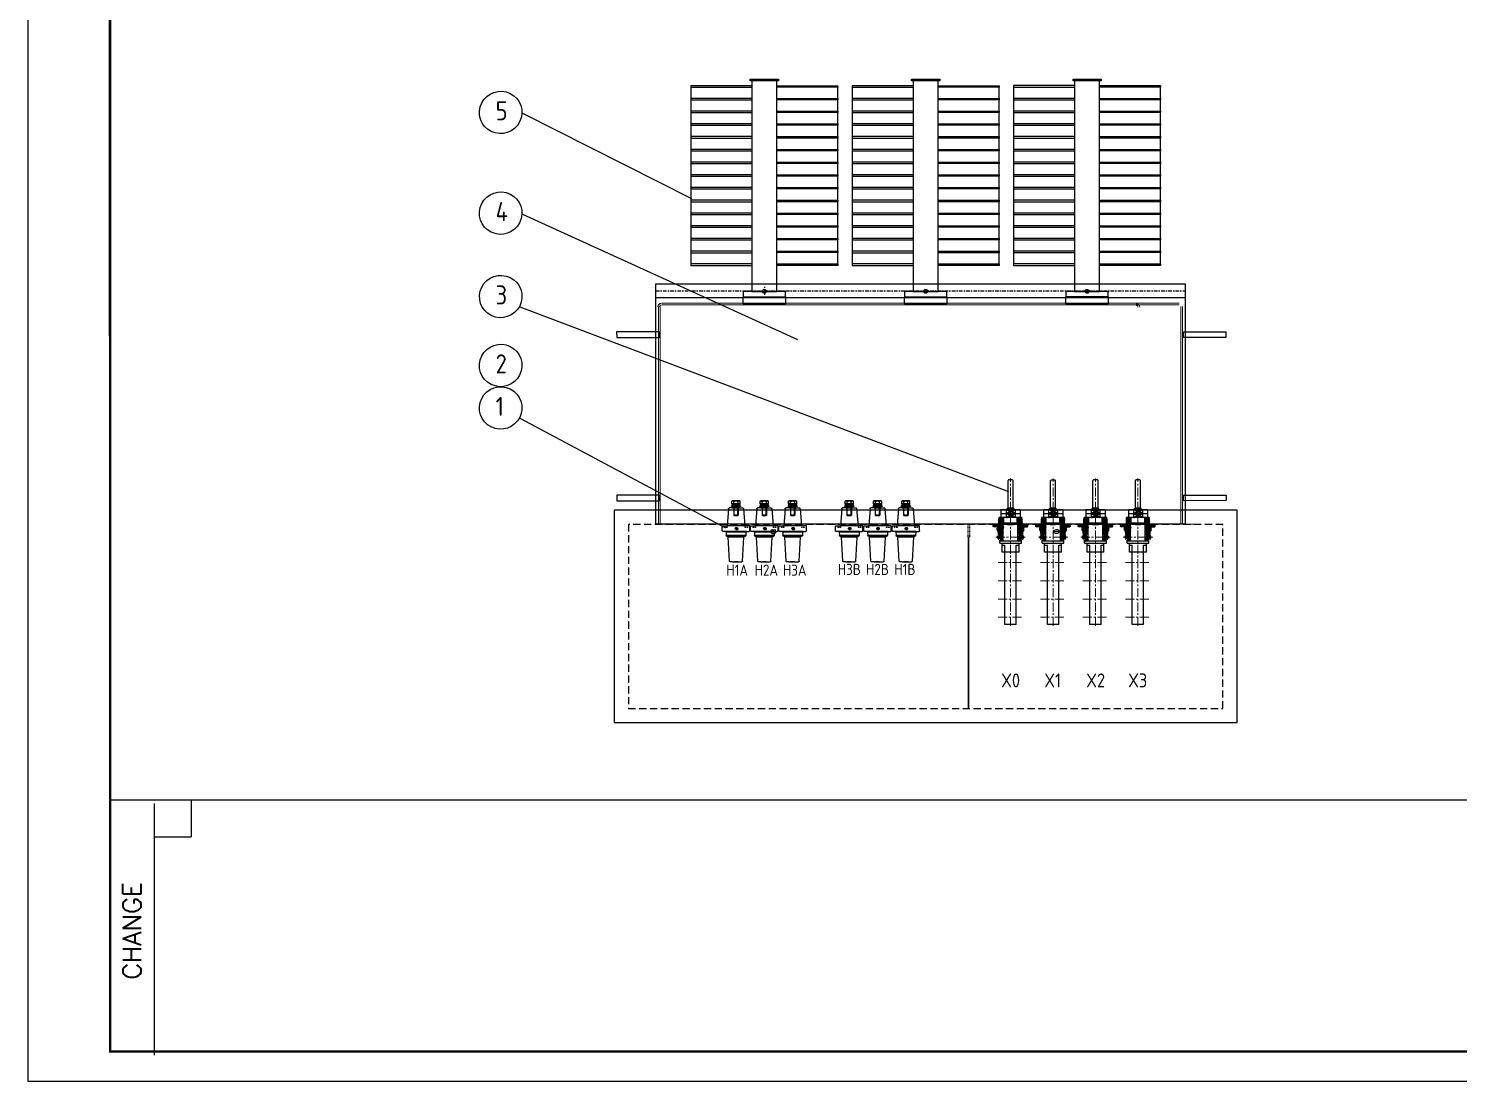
# Model space of a CAD drawing. Header units: millimetres. Extents: x -27384 to -11847, y 105622 to 113060.
# Drawn here: x -27384 to -22333, y 105622 to 109341 of the extents above; entities that cross this region are included whole.
import ezdxf

# ---------------------------------------------------------------- set-up
doc = ezdxf.new("R2010")
doc.units = ezdxf.units.MM
for name, pattern in [('CENTER', [50.8, 31.75, -6.35, 6.35, -6.35]), ('CENTER2', [1.125, 0.75, -0.125, 0.125, -0.125]), ('DASHDOT', [25.4, 12.7, -6.35, 0, -6.35]), ('DASHED', [19.05, 12.7, -6.35]), ('HIDDEN2', [4.7625, 3.175, -1.5875])]:
    doc.linetypes.add(name, pattern=pattern)
doc.layers.get('0').update_dxf_attribs({"color": 1, "linetype": 'DASHDOT'})
for name, color, linetype in [('01粗实线', 7, 'Continuous'), ('1', 4, 'Continuous'), ('2', 3, 'Continuous'), ('LAYER3', 3, 'HIDDEN2'), ('PDF_几何图形', 7, 'Continuous'), ('油箱1', 7, 'Continuous'), ('细线', 1, 'Continuous')]:
    doc.layers.add(name, color=color, linetype=linetype)
for name, color, linetype, lineweight in [('04细虚线', 6, 'DASHED', 20), ('1中心线', 1, 'CENTER2', 20), ('中心线', 1, 'CENTER', 20), ('粗实线', 7, 'Continuous', 25), ('细实线', 3, 'Continuous', 35)]:
    doc.layers.add(name, color=color, linetype=linetype, lineweight=lineweight)
doc.styles.add('ROMANS', font='romans.shx', dxfattribs={"bigfont": 'whgtxt.shx'})
doc.styles.get("Standard").update_dxf_attribs({"font": 'gbenor.shx', "bigfont": 'gbcbig.shx'})

# ---------------------------------------------------------------- blocks, each defined once
blk = doc.blocks.new('A$C3865476F')
at = {"layer": '中心线'}
blk.add_line((0, 12.9), (0, -12.9), dxfattribs=at)
at = {"layer": '粗实线'}
for p, q in [((-6.4, -3.3), (-6.4, 3.3)), ((6.4, -3.3), (6.4, 3.3))]:
    blk.add_line(p, q, dxfattribs=at)
for centre, start, end in [((0, 3.3), 0, 180), ((0, -3.3), 180, 0)]:
    blk.add_arc(centre, 6.44, start, end, dxfattribs=at)
blk = doc.blocks.new('G$CA41E121F')
for p, q in [((-44.5, 727.5), (-260, 727.5)), ((-260, 727.5), (-260, 722.5)), ((-260, 727.5), (-260, 92.5)), ((-260, 722.5), (-44.5, 722.5)), ((-49.5, 750), (49.5, 750)), ((-49.5, 745), (-49.5, 750)), ((49.5, 745), (-49.5, 745)), ((-44.5, 745), (-44.5, 0)), ((44.5, 0), (44.5, 745)), ((44.5, 727.5), (260, 727.5)), ((260, 722.5), (44.5, 722.5)), ((49.5, 750), (49.5, 745)), ((260, 727.5), (260, 722.5)), ((260, 92.5), (260, 727.5)), ((-44.5, 682.5), (-260, 682.5)), ((-260, 682.5), (-260, 677.5)), ((-260, 677.5), (-44.5, 677.5)), ((44.5, 682.5), (260, 682.5)), ((260, 677.5), (44.5, 677.5)), ((260, 682.5), (260, 677.5)), ((-44.5, 637.5), (-260, 637.5)), ((-260, 637.5), (-260, 632.5)), ((-260, 632.5), (-44.5, 632.5)), ((44.5, 637.5), (260, 637.5)), ((260, 632.5), (44.5, 632.5)), ((260, 637.5), (260, 632.5)), ((-44.5, 592.5), (-260, 592.5)), ((-260, 592.5), (-260, 587.5)), ((-260, 587.5), (-44.5, 587.5)), ((44.5, 592.5), (260, 592.5)), ((260, 587.5), (44.5, 587.5)), ((260, 592.5), (260, 587.5)), ((-44.5, 547.5), (-260, 547.5)), ((-260, 547.5), (-260, 542.5)), ((-260, 542.5), (-44.5, 542.5)), ((44.5, 547.5), (260, 547.5)), ((260, 542.5), (44.5, 542.5)), ((260, 547.5), (260, 542.5)), ((-44.5, 502.5), (-260, 502.5)), ((-260, 502.5), (-260, 497.5)), ((-260, 497.5), (-44.5, 497.5)), ((-44.5, 457.5), (-260, 457.5)), ((-260, 457.5), (-260, 452.5)), ((44.5, 502.5), (260, 502.5)), ((260, 497.5), (44.5, 497.5)), ((44.5, 457.5), (260, 457.5)), ((260, 502.5), (260, 497.5)), ((260, 457.5), (260, 452.5)), ((-260, 452.5), (-44.5, 452.5)), ((-44.5, 412.5), (-260, 412.5)), ((-260, 412.5), (-260, 407.5)), ((-260, 407.5), (-44.5, 407.5)), ((260, 452.5), (44.5, 452.5)), ((44.5, 412.5), (260, 412.5)), ((260, 407.5), (44.5, 407.5)), ((260, 412.5), (260, 407.5)), ((-44.5, 367.5), (-260, 367.5)), ((-260, 367.5), (-260, 362.5)), ((-260, 362.5), (-44.5, 362.5)), ((44.5, 367.5), (260, 367.5)), ((260, 362.5), (44.5, 362.5)), ((260, 367.5), (260, 362.5)), ((-44.5, 322.5), (-260, 322.5)), ((-260, 322.5), (-260, 317.5)), ((-260, 317.5), (-44.5, 317.5)), ((44.5, 322.5), (260, 322.5)), ((260, 317.5), (44.5, 317.5)), ((260, 322.5), (260, 317.5)), ((-44.5, 277.5), (-260, 277.5)), ((-260, 277.5), (-260, 272.5)), ((-260, 272.5), (-44.5, 272.5)), ((44.5, 277.5), (260, 277.5)), ((260, 272.5), (44.5, 272.5)), ((260, 277.5), (260, 272.5)), ((-44.5, 232.5), (-260, 232.5)), ((-260, 232.5), (-260, 227.5)), ((-260, 227.5), (-44.5, 227.5)), ((44.5, 232.5), (260, 232.5)), ((260, 227.5), (44.5, 227.5)), ((260, 232.5), (260, 227.5)), ((-44.5, 187.5), (-260, 187.5)), ((-260, 187.5), (-260, 182.5)), ((-260, 182.5), (-44.5, 182.5)), ((44.5, 187.5), (260, 187.5)), ((260, 182.5), (44.5, 182.5)), ((260, 187.5), (260, 182.5)), ((-44.5, 142.5), (-260, 142.5)), ((-260, 142.5), (-260, 137.5)), ((-260, 137.5), (-44.5, 137.5)), ((44.5, 142.5), (260, 142.5)), ((260, 137.5), (44.5, 137.5)), ((260, 142.5), (260, 137.5)), ((-44.5, 97.5), (-260, 97.5)), ((-260, 97.5), (-260, 92.5)), ((-260, 92.5), (-44.5, 92.5)), ((44.5, 97.5), (260, 97.5)), ((260, 92.5), (44.5, 92.5)), ((260, 97.5), (260, 92.5)), ((-44.5, 0), (44.5, 0))]:
    blk.add_line(p, q)
at = {"layer": '油箱1', "color": 4}
blk.add_lwpolyline([(-75, -18), (75, -18), (75, 0), (-75, 0)], close=True, dxfattribs=at)
blk = doc.blocks.new('G$C04FC786A')
at = {"layer": '粗实线'}
for p, q in [((-30.3, 8), (-32.7, 5.6)), ((-32.7, 5.6), (-32.7, -5.6)), ((0, 8), (-30.3, 8)), ((-30.3, 8), (-30.3, -8)), ((10, 14.6), (18.9, 14.6)), ((10, 14.6), (10, -14.6)), ((10, 7.3), (18.9, 7.3)), ((20, 12.7), (18.9, 14.6)), ((20, 12.7), (20, -12.7)), ((-30.3, -8), (-32.7, -5.6)), ((0, -8), (-30.3, -8)), ((10, -7.3), (18.9, -7.3)), ((10, -14.6), (18.9, -14.6)), ((20, -12.7), (18.9, -14.6))]:
    blk.add_line(p, q, dxfattribs=at)
at = {"layer": '粗实线', "color": 3}
for p, q in [((-31.5, 6.8), (0, 6.8)), ((-31.5, -6.8), (0, -6.8))]:
    blk.add_line(p, q, dxfattribs=at)
at = {"layer": '粗实线'}
for points in [[(0, 16), (0, -16), (2.7, -16), (2.7, 16)], [(10, 14.6), (10, -14.6), (7.3, -14.6), (7.3, 14.6)]]:
    blk.add_lwpolyline(points, close=True, dxfattribs=at)
for centre, radius, start, end in [((13.6, 11), 6.43, 325.3301, 30), ((-4, 0), 24, 342.2591, 17.7409), ((13.6, -11), 6.43, 330, 34.6699)]:
    blk.add_arc(centre, radius, start, end, dxfattribs=at)
at = {"layer": '细线', "color": 0, "linetype": 'ByBlock', "lineweight": -3, "ltscale": 0.5}
for p, q in [((7.3, 0.9), (2.7, 1.7)), ((7.3, -1.7), (2.7, -0.9))]:
    blk.add_line(p, q, dxfattribs=at)
blk.add_lwpolyline([(7.3, 12.9), (2.7, 12.9), (2.7, -12.9), (7.3, -12.9)], close=True, dxfattribs=at)
blk = doc.blocks.new('A$C2AB86D6E')
at = {"layer": 'PDF_几何图形'}
for p, q in [((-65, 0), (-65, 12.5)), ((-65, 12.5), (-63.5, 12.5)), ((-65, 8), (-64, 7)), ((-65, 8), (-64, 7)), ((-64, 7), (-64, 0)), ((-64, 7), (-64, 0)), ((-63.5, -12.5), (-63.5, 23.2)), ((-60.7, 26.2), (0, 31)), ((17, 48.5), (0, 48.5)), ((0, 48.5), (0, 30.7)), ((0, 40.8), (1.7, 40.8)), ((0, 31), (0, -31)), ((0, 31), (1.7, 31)), ((4.1, 40.8), (5.8, 40.8)), ((4.1, 31), (5.8, 31)), ((5.8, 40.8), (5.8, 37.2)), ((5.8, 34.7), (5.8, 31)), ((20, 37), (20, 45.5)), ((20, 37), (20, -37)), ((21.9, 35), (21.9, -35)), ((22.1, 35), (34.1, 34.6)), ((34.1, 34.6), (34.1, -34.6)), ((37, 30.9), (37, 31.6)), ((37.8, 28.8), (37.8, -28.8)), ((124.2, 23.2), (39.8, 27.8)), ((39.8, 27.8), (39.8, -27.9)), ((127, -12.5), (127, 20.2)), ((127, 12.5), (128.2, 12.5)), ((127, 8), (128.2, 8)), ((127.5, 7), (128.2, 8)), ((127.5, 7), (127.5, 0)), ((127.5, 7), (127.5, -7)), ((128.2, 12.5), (128.2, -12.5)), ((-65, 0), (-65, -12.5)), ((-65, -8), (-64, -7)), ((-65, -8), (-64, -7)), ((-65, -12.5), (-63.5, -12.5)), ((-64, -7), (-64, 0)), ((-64, -7), (-64, 0)), ((-63.5, -12.5), (-63.5, -23.2)), ((-60.7, -26.2), (0, -31)), ((0, -48.6), (0, -27.9)), ((0, -31), (1.7, -31)), ((0, -48.5), (0, -40.8)), ((0, -40.8), (1.7, -40.8)), ((17, -48.5), (0, -48.5)), ((4.1, -31), (5.8, -31)), ((4.1, -40.8), (5.8, -40.8)), ((5.8, -31), (5.8, -34.7)), ((5.8, -37.2), (5.8, -40.8)), ((20, -37), (20, -45.5)), ((21.9, -35), (34.1, -34.6)), ((37, -30.9), (37, -31.6)), ((124.2, -23.2), (39.8, -27.9)), ((128.2, -8), (127, -8)), ((127, -12.5), (127, -20.2)), ((128.2, -12.5), (127, -12.5)), ((127.5, -7), (127.5, 0)), ((127.5, -7), (128.2, -8))]:
    blk.add_line(p, q, dxfattribs=at)
for points in [[(-63.5, 23.2), (-63.4, 24), (-63.1, 24.7), (-62.7, 25.3), (-62.1, 25.8), (-61.5, 26.1), (-60.7, 26.2)], [(17, 48.5), (17.8, 48.4), (18.5, 48.1), (19.1, 47.7), (19.6, 47), (19.9, 46.3), (20, 45.5)], [(21.9, 35), (21.3, 35.1), (20.8, 35.4), (20.4, 35.8), (20.1, 36.4), (20, 37)], [(34.1, 34.6), (34.8, 34.5), (35.6, 34.2), (36.1, 33.7), (36.6, 33.1), (36.9, 32.4), (37, 31.6)], [(39.8, 27.8), (39.1, 28), (38.4, 28.3), (37.8, 28.8), (37.4, 29.4), (37.1, 30.1), (37, 30.9)], [(124.2, 23.2), (124.9, 23), (125.6, 22.7), (126.2, 22.2), (126.6, 21.6), (126.9, 20.9), (127, 20.2)], [(-60.7, -26.2), (-61.5, -26.1), (-62.1, -25.8), (-62.7, -25.3), (-63.1, -24.7), (-63.4, -24), (-63.5, -23.2)], [(20, -45.5), (19.9, -46.3), (19.6, -47), (19.1, -47.7), (18.5, -48.1), (17.8, -48.4), (17, -48.5)], [(20, -37), (20.1, -36.4), (20.4, -35.8), (20.8, -35.4), (21.3, -35.1), (21.9, -35)], [(37, -31.6), (36.9, -32.4), (36.6, -33.1), (36.1, -33.7), (35.6, -34.2), (34.8, -34.5), (34.1, -34.6)], [(37, -30.9), (37.1, -30.1), (37.4, -29.4), (37.8, -28.8), (38.4, -28.3), (39.1, -28), (39.8, -27.9)], [(127, -20.2), (126.9, -20.9), (126.6, -21.6), (126.2, -22.3), (125.6, -22.7), (124.9, -23), (124.2, -23.2)]]:
    blk.add_lwpolyline(points, dxfattribs=at)
for radius in [4.54, 1.93]:
    blk.add_circle((9.7, 1.8), radius, dxfattribs=at)
at = {"layer": '1', "lineweight": -3, "ltscale": 0.5, "xscale": -1}
blk.add_blockref('G$C04FC786A', (-68, 0), dxfattribs=at)
blk = doc.blocks.new('A$C19C8476E')
at = {"layer": '细实线'}
h = blk.add_hatch(dxfattribs=at)
h.set_pattern_fill('ANSI31', color=256, angle=-180)
h.set_pattern_definition([(225, (-4057.194, 1936.9342), (2.245064, -2.245064), [])])
edge = h.paths.add_edge_path()
edge.add_line((31, -8), (59.8, -8))
edge.add_spline(control_points=[(59.8, -8), (60.1, -7.1), (60.5, -5.4), (59.7, -3.6), (59.5, -2.7)], knot_values=[0.000079, 0.000079, 0.000079, 0.000079, 21316.490896, 42864.271216, 42864.271216, 42864.271216, 42864.271216], weights=[1, 1, 1, 1, 1], degree=3, periodic=0)
edge.add_spline(control_points=[(59.5, -2.7), (59.5, -2.5), (59.3, -1.6), (59.5, -0.7), (59.7, 0)], knot_values=[42864.271216, 42864.271216, 42864.271216, 42864.271216, 48281.796655, 65146.626262, 65146.626262, 65146.626262, 65146.626262], weights=[1, 1, 1, 1, 1], degree=3, periodic=0)
edge.add_line((59.7, 0), (31, 0))
edge.add_line((31, 0), (31, -8))
h.paths.add_polyline_path([(47.1, -5.3, -1), (47.2, -5.3, -1)], flags=16)
edge = h.paths.add_edge_path(flags=17)
edge.add_ellipse((-35, -11), major_axis=(8.38, 0), ratio=0.825378, start_angle=61.506, end_angle=154.3102)
edge.add_line((-42.6, -8), (-31, -8))
edge.add_line((-31, -8), (-31, -4.9))
edge = h.paths.add_edge_path()
edge.add_spline(control_points=[(-59.7, 0), (-59.5, -0.7), (-59.2, -2.5), (-60.5, -5.2), (-60.1, -7.1), (-59.8, -8)], knot_values=[0.000079, 0.000079, 0.000079, 0.000079, 16864.829685, 43830.135444, 65146.626262, 65146.626262, 65146.626262, 65146.626262], weights=[1, 1, 1, 1, 1, 1], degree=3, periodic=0)
edge.add_line((-59.8, -8), (-42.6, -8))
edge.add_ellipse((-35, -11), major_axis=(8.38, 0), ratio=0.825378, start_angle=61.506, end_angle=154.3102, ccw=False)
edge.add_line((-31, -4.9), (-31, 0))
edge.add_line((-31, 0), (-59.7, 0))
h = blk.add_hatch(dxfattribs=at)
h.set_pattern_fill('ANSI37', color=256, angle=-180)
h.set_pattern_definition([(225, (-2096.4778, -806.6984), (2.245064, -2.245064), []), (315, (-2096.4778, -806.6984), (2.245064, 2.245064), [])])
h.paths.add_polyline_path([(26.5, -35), (28, -35), (30, -30), (30, 0), (41, 0), (41, 20), (38, 20), (38, 5), (35.3, 5), (35.3, 20), (32.3, 20), (32.3, 5), (29.6, 5), (29.6, 20), (26.6, 20)])
h.paths.add_polyline_path([(-30, -30), (-28, -35), (-26.5, -35), (-26.6, 20), (-29.6, 20), (-29.6, 5), (-32.3, 5), (-32.3, 20), (-35.3, 20), (-35.3, 5), (-38, 5), (-38, 20), (-41, 20), (-41, 0), (-30, 0)])
h = blk.add_hatch(dxfattribs=at)
h.set_pattern_fill('ANSI31', color=256, scale=0.75, angle=-90)
h.set_pattern_definition([(315, (-2096.4778, -806.6984), (1.683798, 1.683798), [])])
h.paths.add_polyline_path([(27, 20), (40, 20), (40, 25), (27, 25)])
h.paths.add_polyline_path([(-40, 20), (-27, 20), (-27, 25), (-40, 25)])
h = blk.add_hatch(dxfattribs=at)
h.set_pattern_fill('ANSI37', color=256, scale=1.5, angle=-180)
h.set_pattern_definition([(225, (-2096.478, -808.6984), (3.367596, -3.367596), []), (315, (-2096.478, -808.6984), (3.367596, 3.367596), [])])
h.paths.add_polyline_path([(31.3, -43, -0.414214), (30.3, -44), (28, -44, 0.414214), (27, -45), (27, -54), (33.5, -54, 0.414214), (34.5, -53), (34.5, -52.7, -0.324091), (35.2, -51.8), (44.2, -48.8, 0.902045), (42.6, -41, -0.479009), (42, -40.5), (43.6, -25.3, -0.276085), (45.4, -22.8, 0.304472), (47, -20.5), (47, -13, 0.414214), (45, -11), (43, -11, 0.414214), (42, -12, -0.414214), (40, -14), (31.3, -14)])
h.paths.add_polyline_path([(-42, -40.5, -0.479009), (-42.6, -41, 0.902045), (-44.2, -48.8), (-35.2, -51.8, -0.324091), (-34.5, -52.7), (-34.5, -53, 0.414214), (-33.5, -54), (-27, -54), (-27, -45, 0.414214), (-28, -44), (-30.2, -44, -0.414214), (-31.2, -43), (-31.2, -14), (-40, -14, -0.414214), (-42, -12, 0.414214), (-43, -11), (-45, -11, 0.414214), (-47, -13), (-47, -20.5, 0.304472), (-45.4, -22.8, -0.276085), (-43.6, -25.3)])
h = blk.add_hatch(dxfattribs=at)
h.set_pattern_fill('ANSI37', color=256, scale=0.75, angle=-180)
h.set_pattern_definition([(225, (-2096.4778, -808.6984), (1.683798, -1.683798), []), (315, (-2096.4778, -808.6984), (1.683798, 1.683798), [])])
h.paths.add_polyline_path([(30, -14), (40, -14), (40, -8), (30, -8)])
h.paths.add_polyline_path([(-40, -14), (-30, -14), (-30, -8), (-40, -8)])
h = blk.add_hatch(dxfattribs=at)
h.set_pattern_fill('ANSI37', color=256, scale=0.75, angle=-180)
h.set_pattern_definition([(225, (-2096.4778, -806.6984), (1.683798, -1.683798), []), (315, (-2096.4778, -806.6984), (1.683798, 1.683798), [])])
h.paths.add_polyline_path([(26, -58), (36, -58), (36, -54), (26, -54)])
h.paths.add_polyline_path([(-36, -58), (-26, -58), (-26, -54), (-36, -54)])
at = {"layer": '1中心线', "lineweight": -3, "ltscale": 2}
blk.add_line((-10.4, 0), (10.4, 0), dxfattribs=at)
at = {"layer": '中心线'}
for p, q in [((0, -358), (0, 162)), ((-52, -45), (52, -45)), ((-43, -36), (-43, -54.2)), ((43, -36), (43, -54.2)), ((-44.2, -134.5), (44.2, -134.5)), ((-44.2, -199), (44.2, -199)), ((-44.2, -263.5), (44.2, -263.5)), ((-44.2, -328), (44.2, -328))]:
    blk.add_line(p, q, dxfattribs=at)
at = {"layer": '粗实线'}
for p, q in [((-7, 157), (-9, 155)), ((-9, 57), (-9, 155)), ((7, 157), (-7, 157)), ((7, 157), (9, 155)), ((9, 57), (9, 155)), ((-34, 53), (-34, 39)), ((-34, 53), (34, 53)), ((-15.8, 53), (-15.8, 39)), ((-10, 57), (-11, 56)), ((-11, 56), (11, 56)), ((-11, 53), (-11, 56)), ((10, 57), (-10, 57)), ((10, 57), (11, 56)), ((11, 53), (11, 56)), ((15.8, 53), (15.8, 39)), ((34, 53), (34, 39)), ((-30, 0), (-59.7, 0)), ((-41, 0), (-41, 20)), ((-26, 20), (-41, 20)), ((40, 25), (-40, 25)), ((-40, 20), (-40, 25)), ((-38, 5), (-38, 20)), ((-35.3, 5), (-38, 5)), ((-35.3, 5), (-35.3, 20)), ((-34, 39), (-34, 25)), ((-34, 39), (34, 39)), ((-32.3, 5), (-32.3, 20)), ((-29.6, 5), (-32.3, 5)), ((-31, -8), (-31, 0)), ((-30, -30), (-30, 0)), ((-29.6, 5), (-29.6, 20)), ((-27, 20), (-27, 25)), ((-26.5, -35), (-26.6, 20)), ((-26, -58), (-26, 25)), ((26, 5), (-26, 5)), ((-15.8, 39), (-15.8, 25)), ((15.8, 39), (15.8, 25)), ((26, -58), (26, 25)), ((41, 20), (26, 20)), ((26.5, -35), (26.6, 20)), ((27, 20), (27, 25)), ((29.6, 5), (29.6, 20)), ((29.6, 5), (32.3, 5)), ((30, -30), (30, 0)), ((30, 0), (59.7, 0)), ((31, -8), (31, 0)), ((32.3, 5), (32.3, 20)), ((34, 39), (34, 25)), ((35.3, 5), (35.3, 20)), ((35.3, 5), (38, 5)), ((38, 5), (38, 20)), ((40, 20), (40, 25)), ((41, 0), (41, 20)), ((-30, -8), (-59.8, -8)), ((-47, -20.5), (-47, -13)), ((-40, -11), (-45, -11)), ((-35.2, -51.8), (-44.2, -48.8)), ((-42, -40.5), (-43.6, -25.3)), ((-40, -14), (-40, -8)), ((-30, -14), (-40, -14)), ((-31.2, -43), (-31.2, -14)), ((-26, -44), (-30.2, -44)), ((-28, -35), (-30, -30)), ((-26, -35), (-28, -35)), ((-27, -54), (-27, -45)), ((26, -35), (28, -35)), ((26, -44), (30.3, -44)), ((27, -54), (27, -45)), ((28, -35), (30, -30)), ((30, -8), (59.8, -8)), ((30, -14), (40, -14)), ((31.3, -43), (31.3, -14)), ((35.2, -51.8), (44.2, -48.8)), ((40, -14), (40, -8)), ((40, -11), (45, -11)), ((42, -40.5), (43.6, -25.3)), ((47, -20.5), (47, -13)), ((-38.5, -66), (-38.5, -56)), ((-38.5, -56), (-36, -56)), ((-38.5, -66), (38.5, -66)), ((-36.5, -58), (-36.5, -56)), ((-36.5, -58), (36.5, -58)), ((-36, -58), (-36, -54)), ((-36, -54), (-26, -54)), ((-34.5, -53), (-34.5, -52.7)), ((-30, -98), (-30, -66)), ((-30, -73), (-20, -73)), ((30, -98), (-30, -98)), ((-20, -353), (-20, -73)), ((20, -353), (20, -73)), ((20, -73), (30, -73)), ((36, -54), (26, -54)), ((30, -98), (30, -66)), ((34.5, -53), (34.5, -52.7)), ((36, -58), (36, -54)), ((38.5, -56), (36, -56)), ((36.5, -58), (36.5, -56)), ((38.5, -66), (38.5, -56)), ((20, -353), (-20, -353))]:
    blk.add_line(p, q, dxfattribs=at)
for centre, radius, start, end in [((-45, -13), 2, 90, 180), ((-44.5, -20.5), 2.5, 180, 247.736), ((-43, -45), 4, 83.6206, 251.8282), ((-46.6, -25.6), 3, 6, 67.736), ((-43, -12), 1, 0, 90), ((-42.5, -40.5), 0.5, 263.6206, 6), ((-40, -12), 2, 180, 270), ((-30.2, -43), 1, 180, 270), ((-28, -45), 1, 0, 90), ((28, -45), 1, 90, 180), ((30.3, -43), 1, 270, 0), ((40, -12), 2, 270, 0), ((43, -12), 1, 90, 180), ((42.5, -40.5), 0.5, 174, 276.3794), ((43, -45), 4, 288.1718, 96.3794), ((46.6, -25.6), 3, 112.264, 174), ((45, -13), 2, 0, 90), ((44.5, -20.5), 2.5, 292.264, 0), ((-35.5, -52.7), 1, 0, 71.8282), ((-33.5, -53), 1, 180, 270), ((33.5, -53), 1, 270, 0), ((35.5, -52.7), 1, 108.1718, 180)]:
    blk.add_arc(centre, radius, start, end, dxfattribs=at)
at = {"layer": '细实线'}
for p, q in [((-15.8, 39), (15.8, 53)), ((15.8, 39), (-15.8, 53)), ((-10, 53), (-10, 57)), ((10, 53), (10, 57)), ((-25, 5), (-25, 25)), ((-15.8, 25), (15.8, 39)), ((15.8, 25), (-15.8, 39)), ((25, 5), (25, 25))]:
    blk.add_line(p, q, dxfattribs=at)
for centre, start, end in [((-37.2, 4.8), 336.6403, 0.7398), ((37.2, 4.8), 179.2602, 203.3597)]:
    blk.add_arc(centre, 12.2, start, end, dxfattribs=at)
blk.add_ellipse((-35, -11), major_axis=(8.38, 0), ratio=0.825378, start_param=-1.570796, end_param=4.712389, dxfattribs=at)
for points in [[(-59.8, -8), (-60.1, -7.1), (-60.5, -5.2), (-59.2, -2.5), (-59.5, -0.7), (-59.7, 0)], [(59.8, -8), (60.1, -7.1), (60.5, -5.2), (59.2, -2.5), (59.5, -0.7), (59.7, 0)]]:
    blk.add_open_spline(points, degree=3, knots=[0, 0, 0, 0, 21316.490896, 48281.796655, 65146.626262, 65146.626262, 65146.626262, 65146.626262], dxfattribs=at)
blk = doc.blocks.new('G$C93824B68')
at = {"layer": '细线', "color": 4, "linetype": 'ByBlock', "lineweight": -3, "ltscale": 0.5}
blk.add_lwpolyline([(150, 25), (150, 0), (0, 0), (0, 25)], close=True, dxfattribs=at)
blk = doc.blocks.new('G$CF544C77C')
at = {"layer": '1', "lineweight": -3, "ltscale": 2}
blk.add_blockref('G$C93824B68', (-75, 0), dxfattribs=at)

msp = doc.modelspace()

# ---------------------------------------------------------------- linework, layer by layer
at = {"extrusion": (-0.004685, -0.017452, 0.999837)}
for p, q in [((-25168.1, 108414.7, 1095.2), (-23298.2, 108414.7, 1104)), ((-24782.9, 108400.3, 1168.6), (-24782.9, 108429.1, 1169.1))]:
    msp.add_line(p, q, dxfattribs=at)
at = {"layer": '04细虚线', "lineweight": -3, "ltscale": 2, "extrusion": (-0.004685, -0.017452, 0.999837), "elevation": -679.1}
msp.add_lwpolyline([(-52127.1, 96735.8), (-50099, 97280.4), (-50267.6, 97908.2), (-52295.7, 97363.6)], close=True, dxfattribs=at)
at = {"layer": '1', "lineweight": -3, "ltscale": 0.5, "extrusion": (-0.004685, -0.017452, 0.999837)}
for p, q in [((-25639.5, 109042, 1104), (-25042.6, 108741.4, 1101.5)), ((-25639.5, 108686.1, 1097.8), (-24667.7, 108242.9, 1094.6)), ((-25648.9, 108358.5, 1092), (-23922.1, 107705.9, 1088.7)), ((-25648.8, 107964.9, 1085.1), (-24922.1, 107577.6, 1081.8)), ((-24065.1, 107545.1, 1085.2), (-24065, 106940, 1074.7)), ((-24063.1, 107545.1, 1085.2), (-24063, 106940, 1074.7))]:
    msp.add_line(p, q, dxfattribs=at)
at = {"layer": '1', "extrusion": (-0.004685, -0.017452, 0.999837)}
for p, q in [((-25168.1, 108439.7, 1095.7), (-23298.2, 108439.7, 1104.4)), ((-25168.1, 107589.9, 1080.9), (-25168.1, 108439.7, 1095.7)), ((-23298.2, 108439.7, 1104.4), (-23298.1, 107589.9, 1089.6)), ((-23298.2, 108389.7, 1103.6), (-25168.1, 108389.7, 1094.8)), ((-23298.1, 107589.9, 1089.6), (-25168.1, 107589.9, 1080.9))]:
    msp.add_line(p, q, dxfattribs=at)
at = {"layer": '1', "lineweight": 15, "extrusion": (-0.004685, -0.017452, 0.999837)}
for p, q in [((-25159.1, 108358.8, 1094.3), (-25159.1, 107589.9, 1080.9)), ((-25153.1, 107589.9, 1080.9), (-25153.1, 108358.8, 1094.3)), ((-23319.2, 108370.8, 1103.1), (-25147.1, 108370.8, 1094.6)), ((-25147.1, 108364.8, 1094.5), (-23319.2, 108364.8, 1103)), ((-23313.2, 108358.8, 1103), (-23313.1, 107589.9, 1089.5)), ((-23307.1, 107589.9, 1089.6), (-23307.2, 108358.8, 1103)), ((-23313.1, 107589.9, 1089.5), (-23257.1, 107589.9, 1089.8))]:
    msp.add_line(p, q, dxfattribs=at)
at = {"layer": '1', "lineweight": -3, "ltscale": 2, "extrusion": (-0.004685, -0.017452, 0.999837), "elevation": -761.8}
msp.add_lwpolyline([(-55762.4, 102096.3), (-45696.3, 104799.1), (-43767, 97614.2), (-53833.2, 94911.3)], close=True, dxfattribs=at)
at = {"layer": '1', "extrusion": (-0.004685, -0.017452, 0.999837), "const_width": 9.15, "elevation": -761.8}
msp.add_lwpolyline([(-53581.2, 95088.9), (-43888.5, 97691.5), (-45759.1, 104658.1), (-55451.8, 102055.5), (-53581.2, 95088.9)], dxfattribs=at)
at = {"layer": '1', "lineweight": -3, "ltscale": 0.5, "extrusion": (-0.004685, -0.017452, 0.999837), "elevation": -679.1}
msp.add_lwpolyline([(-52162.5, 96674.6), (-50037.7, 97245.1), (-50232.2, 97969.4), (-52357, 97398.9)], close=True, dxfattribs=at)
at = {"layer": '1', "extrusion": (-0.004685, -0.017452, 0.999837)}
for centre in [(-52045.5, 98285, -607.3), (-51495, 98432.8, -607.3), (-50944.5, 98580.6, -607.3)]:
    msp.add_circle(centre, 7, dxfattribs=at)
at = {"layer": '1', "lineweight": 15, "extrusion": (-0.004685, -0.017452, 0.999837)}
for centre, radius, start, end in [((-52383.1, 98136.4, -679.1), 12, 105.0301, 195.0301), ((-52383.1, 98136.4, -679.1), 6, 105.0301, 195.0301), ((-50762, 98571.7, -607.3), 12, 15.0301, 105.0301), ((-50762, 98571.7, -607.3), 6, 15.0301, 105.0301)]:
    msp.add_arc(centre, radius, start, end, dxfattribs=at)
at = {"layer": '2', "extrusion": (-0.004685, -0.017452, 0.999837)}
for p, q in [((-27094, 106616.5, 972.2), (-17058.1, 106616.5, 1019.2)), ((-26940, 106603.5, 972.6), (-26940, 105715, 957.1)), ((-26809.4, 106616.5, 973.5), (-26809.3, 106485.9, 971.2)), ((-26940, 106485.9, 970.6), (-26809.3, 106485.9, 971.2))]:
    msp.add_line(p, q, dxfattribs=at)
for centre in [(-53109, 98652.5, -679.1), (-53016.8, 98308.8, -679.1), (-52940.3, 98024.3, -679.1), (-52877.2, 97789, -679.1), (-52838.3, 97644.1, -679.1)]:
    msp.add_circle(centre, 75, dxfattribs=at)
at = {"layer": 'LAYER3', "extrusion": (-0.004685, -0.017452, 0.999837)}
for p, q in [((-24066.1, 107589.9, 1086), (-24066.1, 107544.9, 1085.2)), ((-24060.1, 107589.9, 1086), (-24060.1, 107544.9, 1085.3))]:
    msp.add_line(p, q, dxfattribs=at)
at = {"layer": '粗实线', "extrusion": (-0.004685, -0.017452, 0.999837), "elevation": -679.1}
for points in [[(-52507, 97990.3), (-52362, 98029.2), (-52367.2, 98048.5), (-52512.2, 98009.6)], [(-50428.4, 98548.4), (-50573.4, 98509.5), (-50578.5, 98528.8), (-50433.5, 98567.8)], [(-52357.2, 97434), (-52212.2, 97472.9), (-52217.4, 97492.3), (-52362.4, 97453.3)], [(-50278.6, 97992.2), (-50423.6, 97953.2), (-50428.8, 97972.5), (-50283.8, 98011.5)]]:
    msp.add_lwpolyline(points, close=True, dxfattribs=at)

# ---------------------------------------------------------------- block references
at = {"extrusion": (-0.004685, -0.017452, 0.999837), "rotation": 285.0300830919116}
msp.add_blockref('A$C3865476F', (-51794.7, 97472.2, -679.1), dxfattribs=at)
at = {"extrusion": (-0.004685, -0.017452, 0.999837), "xscale": -1, "rotation": 105.0300830919116}
msp.add_blockref('A$C3865476F', (-50828.9, 97731.5, -679.1), dxfattribs=at)
at = {"layer": '01粗实线', "lineweight": -3, "ltscale": 2, "extrusion": (-0.004685, -0.017452, 0.999837)}
for name, p, rotation in [('G$CA41E121F', (-52045.3, 98284, -607.3), 15.03008309191162), ('G$CA41E121F', (-51494.8, 98431.8, -607.3), 15.03008309191162), ('G$CA41E121F', (-50944.3, 98579.7, -607.3), 15.03008309191162), ('G$CF544C77C', (-52034.1, 98242.5, -607.3), 15.03008309191162), ('G$CF544C77C', (-51483.6, 98390.3, -607.3), 15.03008309191162), ('G$CF544C77C', (-50933.1, 98538.1, -607.3), 15.03008309191162), ('A$C19C8476E', (-50991.9, 97713.7, -679.1), 15.03008309191162), ('A$C19C8476E', (-50847, 97752.6, -679.1), 15.03008309191162), ('A$C19C8476E', (-50702.2, 97791.5, -679.1), 15.03008309191162), ('A$C19C8476E', (-50557.3, 97830.4, -679.1), 15.03008309191162), ('A$C2AB86D6E', (-51927.4, 97457.3, -679.1), 285.0300830919126), ('A$C2AB86D6E', (-51830.8, 97483.2, -679.1), 285.0300830919126), ('A$C2AB86D6E', (-51734.3, 97509.2, -679.1), 285.0300830919126), ('A$C2AB86D6E', (-51541.1, 97561, -679.1), 285.0300830919126), ('A$C2AB86D6E', (-51444.5, 97587, -679.1), 285.0300830919126), ('A$C2AB86D6E', (-51347.9, 97612.9, -679.1), 285.0300830919126)]:
    msp.add_blockref(name, p, dxfattribs=dict(at, rotation=rotation))

# ---------------------------------------------------------------- texts
at = {"layer": '2', "extrusion": (-0.004685, -0.017452, 0.999837)}
for s, height, p in [('5', 67.5, (-53118.9, 98620.9, -679.1)), ('4', 67.5, (-53026.6, 98277.2, -679.1)), ('3', 67.5, (-52950.2, 97992.6, -679.1)), ('2', 67.5, (-52887, 97757.3, -679.1)), ('1', 67.5, (-52848.1, 97612.5, -679.1)), ('H1A', 39.4, (-51914.4, 97279.2, -628.7)), ('H2A', 39.4, (-51817.9, 97305.1, -628.7)), ('H3A', 39.4, (-51721.3, 97331, -628.7)), ('H3B', 39.4, (-51534.9, 97383.9, -628.7)), ('H2B', 39.4, (-51438.4, 97409.8, -628.7)), ('H1B', 39.4, (-51341.8, 97435.8, -628.7)), ('X0', 49.25, (-50874.7, 97150.3, -616.1)), ('X1', 49.25, (-50727.5, 97189.8, -616.1)), ('X2', 49.25, (-50584.5, 97228.2, -616.1)), ('X3', 49.25, (-50441.5, 97266.6, -616.1))]:
    msp.add_text(s, height=height, rotation=15.0301, dxfattribs=at).set_placement(p)
at = {"layer": '2', "extrusion": (-0.004685, -0.017452, 0.999837), "style": 'ROMANS'}
msp.add_text('CHANGE', height=65.34, rotation=105.0301, dxfattribs=at).set_placement((-53541.3, 95362.6, -761.8))

doc.saveas('drawing.dxf')
